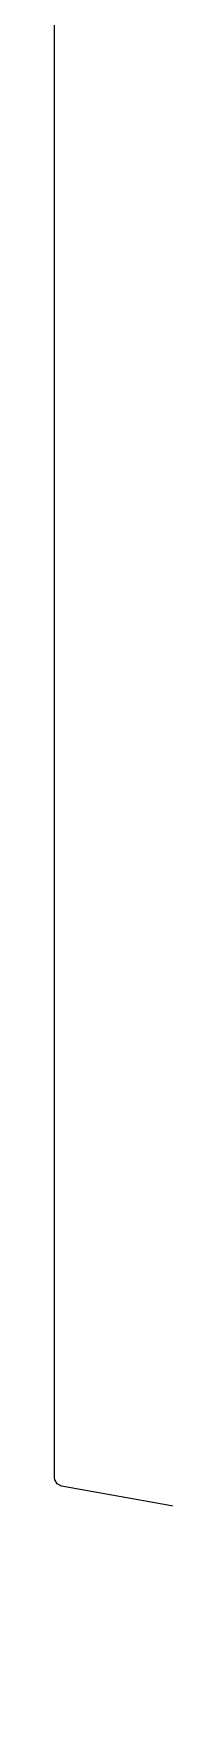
# Model space of a CAD drawing. Extents: x 98 to 223, y -135 to -41.
# Drawn here: x 155.12 to 156.73, y -127.07 to -102.4 of the extents above; entities that cross this region are included whole.
import ezdxf

# ---------------------------------------------------------------- set-up
doc = ezdxf.new("R2010")
doc.units = 0
doc.layers.add('BLACK', color=7, linetype='CONTINUOUS')

msp = doc.modelspace()

# ---------------------------------------------------------------- linework, layer by layer
at = {"layer": 'BLACK', "linetype": 'CONTINUOUS'}
for p, q in [((155.123, -102.579963), (155.123, -100.647495)), ((155.123, -110.25935), (155.123, -102.579963)), ((155.123, -119.937936), (155.123, -110.25935)), ((155.123, -122.342263), (155.123, -119.937936)), ((155.123, -123.620349), (155.123, -122.342263)), ((155.126866, -123.651069), (155.123, -123.620349)), ((155.162545, -123.711142), (155.126866, -123.651069)), ((155.225038, -123.742389), (155.162545, -123.711142)), ((173.711038, -127.069051), (155.225038, -123.742389))]:
    msp.add_line(p, q, dxfattribs=at)

doc.saveas('drawing.dxf')
